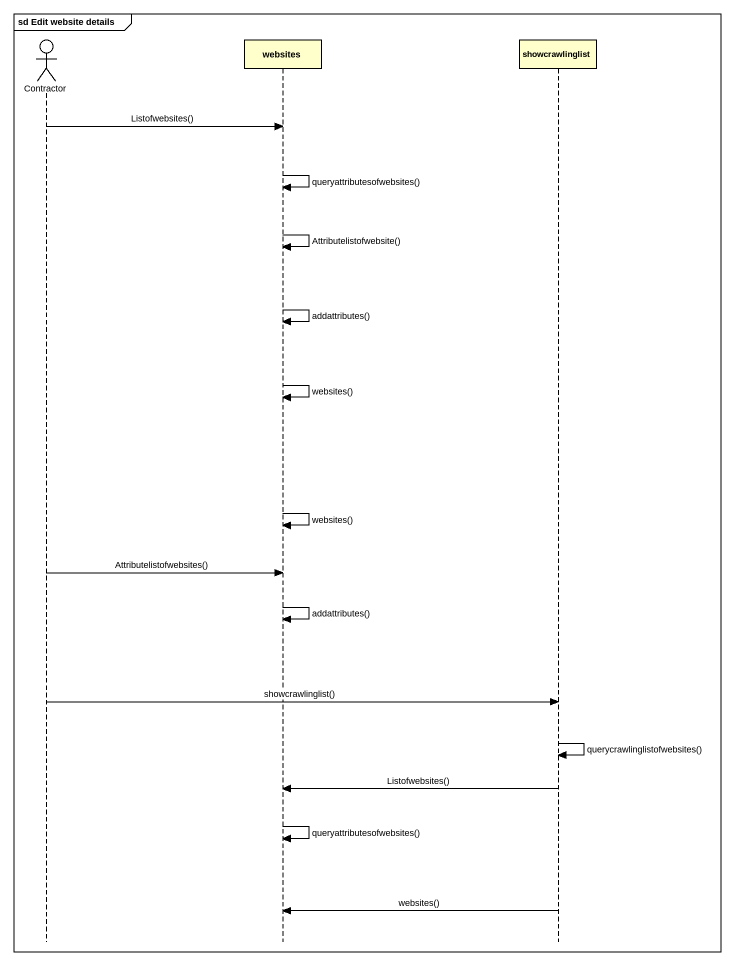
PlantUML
@startuml
mainframe sd Edit website details
hide footbox
actor Contractor
participant websites
participant showcrawlinglist

Contractor -> websites : Listofwebsites()
websites -> websites : queryattributesofwebsites()
websites -> websites : Attributelistofwebsite()
websites -> websites : addattributes()
websites -> websites : websites()
websites -> websites : websites()
Contractor -> websites : Attributelistofwebsites()
websites -> websites : addattributes()
Contractor -> showcrawlinglist : showcrawlinglist()
showcrawlinglist -> showcrawlinglist : querycrawlinglistofwebsites()
showcrawlinglist -> websites : Listofwebsites()
websites -> websites : queryattributesofwebsites()
showcrawlinglist -> websites : websites()
@enduml
